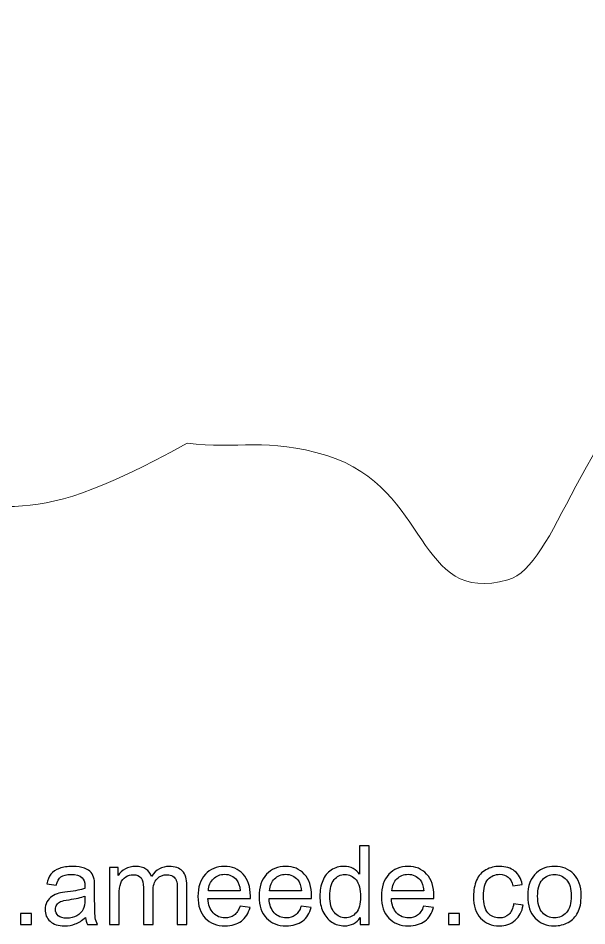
# Model space of a CAD drawing. Header units: millimetres. Extents: x -870 to 610, y 34 to 322.
# Drawn here: x -79.1 to -35.3, y 41.7 to 111.7 of the extents above; entities that cross this region are included whole.
import ezdxf

# ---------------------------------------------------------------- set-up
doc = ezdxf.new("R2010")
doc.units = ezdxf.units.MM
doc.header["$MEASUREMENT"] = 0
doc.layers.add('Layer 1', color=7, linetype='Continuous')

msp = doc.modelspace()

# ---------------------------------------------------------------- linework, layer by layer
at = {"layer": 'Layer 1', "lineweight": 18}
msp.add_open_spline([(-61.4583, 140.3243), (-62.143, 130.0218), (-67.5645, 122.997), (-67.3692, 113.5247), (-67.3692, 113.5247), (-68.2073, 117.8319), (-68.9892, 121.888), (-69.8006, 126.4278), (-69.8006, 126.4278), (-70.3018, 129.2324), (-70.4464, 131.5609), (-69.5501, 134.3017), (-69.5501, 134.3017), (-66.2616, 144.359), (-67.2655, 140.6717), (-71.7917, 144.1146), (-71.7917, 144.1146), (-77.2199, 148.2432), (-74.4601, 153.2347), (-74.0614, 159.0283), (-74.0614, 159.0283), (-73.6944, 164.3653), (-76.9117, 171.2789), (-77.229, 180.9115), (-77.229, 180.9115), (-77.6488, 193.6667), (-74.965, 197.454), (-73.2, 207.4215), (-73.2, 207.4215), (-73.0204, 208.4352), (-72.9897, 209.2928), (-72.8416, 210.0051), (-72.8416, 210.0051), (-72.8416, 210.0051), (-72.8416, 210.0053), (-72.8416, 210.0053), (-72.8416, 210.0053), (-72.8416, 210.0053), (-72.153, 220.0835), (-72.153, 220.0835), (-72.153, 220.0835), (-72.153, 220.0835), (-73.9793, 229.7712), (-73.9793, 229.7712), (-73.9793, 229.7712), (-73.9793, 229.7712), (-77.3443, 243.3522), (-77.3443, 243.3522), (-77.3443, 243.3522), (-77.3443, 243.3522), (-78.8558, 249.0034), (-78.8558, 249.0034), (-78.8558, 249.0034), (-78.8558, 249.0034), (-82.1654, 260.8102), (-82.1654, 260.8102), (-82.1654, 260.8102), (-82.1654, 260.8102), (-85.4457, 270.5513), (-85.4457, 270.5513), (-85.4457, 270.5513), (-85.4457, 270.5513), (-86.582, 274.0215), (-86.582, 274.0215), (-86.582, 274.0215), (-86.582, 274.0215), (-89.5018, 282.2442), (-89.5018, 282.2442), (-89.5018, 282.2442), (-89.5377, 282.2444), (-89.5733, 282.245), (-89.6085, 282.2459), (-89.6085, 282.2459), (-89.6085, 282.2459), (-90.1014, 283.9327), (-90.1014, 283.9327), (-90.1014, 283.9327), (-90.1014, 283.9327), (-93.7294, 292.6255), (-93.7294, 292.6255), (-93.7294, 292.6255), (-93.7294, 292.6255), (-96.8231, 299.4259), (-96.8231, 299.4259), (-96.8231, 299.4259), (-96.8231, 299.4259), (-102.3673, 308.6872), (-102.3673, 308.6872), (-102.3673, 308.6872), (-107.5366, 314.8667), (-102.4277, 318.1924), (-114.7419, 317.5729), (-114.7419, 317.5729), (-119.1629, 317.3505), (-123.3097, 316.8835), (-127.0643, 315.6869), (-127.0643, 315.6869), (-135.6741, 312.9428), (-139.169, 309.5699), (-143.714, 304.1025), (-143.714, 304.1025), (-147.9106, 299.0542), (-151.6037, 292.6966), (-153.9396, 285.7551), (-153.9396, 285.7551), (-155.2429, 281.8825), (-155.2458, 277.6894), (-155.5474, 273.3557), (-155.5474, 273.3557), (-155.5474, 273.3557), (-159.1261, 248.5431), (-159.1261, 248.5431), (-159.1261, 248.5431), (-159.9011, 244.1717), (-161.2298, 241.0493), (-162.127, 237.17), (-162.127, 237.17), (-163.4406, 231.4902), (-158.5768, 231.6859), (-160.8392, 225.9524), (-160.8392, 225.9524), (-162.6588, 221.3413), (-163.8048, 220.8725), (-162.3938, 214.8218), (-162.3938, 214.8218), (-160.088, 204.933), (-157.4682, 204.3198), (-161.6944, 191.1467), (-161.6944, 191.1467), (-164.5792, 182.1541), (-172.2431, 153.6577), (-170.199, 143.7667), (-170.199, 143.7667), (-169.0241, 138.0817), (-166.6332, 138.8823), (-164.3264, 135.5622), (-164.3264, 135.5622), (-160.5499, 130.1265), (-167.6326, 121.0831), (-160.3235, 112.0447), (-160.3235, 112.0447), (-157.7285, 108.8358), (-156.5433, 107.6488), (-155.2152, 102.742), (-155.2152, 102.742), (-150.9445, 86.9606), (-149.3764, 87.8537), (-136.1429, 79.4165), (-136.1429, 79.4165), (-132.4956, 77.0914), (-130.8418, 76.4356), (-126.3965, 74.716), (-126.3965, 74.716), (-122.8155, 73.3306), (-120.4173, 71.2866), (-117.5871, 69.3721), (-117.5871, 69.3721), (-111.5416, 65.283), (-111.0962, 69.2922), (-105.9227, 68.4773), (-105.9227, 68.4773), (-102.5119, 67.9403), (-99.7975, 63.5548), (-96.3893, 63.6483), (-96.3893, 63.6483), (-90.6464, 63.8064), (-92.8878, 72.2257), (-92.6495, 73.7663), (-92.6495, 73.7663), (-78.6971, 75.3249), (-79.9601, 71.2585), (-66.0643, 78.9154), (-66.0643, 78.9154), (-62.1544, 78.4079), (-59.9438, 79.412), (-55.2989, 77.9645), (-55.2989, 77.9645), (-47.2473, 75.4553), (-48.5106, 66.3716), (-41.3608, 68.4052), (-41.3608, 68.4052), (-37.558, 69.4869), (-36.1554, 79.7507), (-26.4586, 88.8055), (-26.4586, 88.8055), (-22.4184, 92.5785), (-19.5459, 97.2582), (-15.5246, 101.1581), (-15.5246, 101.1581), (-10.9385, 105.6058), (-7.1875, 106.2869), (-4.1575, 113.4286), (-4.1575, 113.4286), (-2.8532, 116.5026), (-1.7907, 118.6093), (-0.1652, 121.4457), (-0.1652, 121.4457), (1.5442, 124.4288), (2.7689, 125.9482), (4.2257, 128.7177), (4.2257, 128.7177), (10.012, 139.7196), (13.0394, 153.096), (9.3745, 166.6686), (9.3745, 166.6686), (7.6881, 172.9146), (5.5127, 178.6499), (4.4439, 185.3142), (4.4439, 185.3142), (1.3919, 204.3396), (5.6807, 232.4546), (6.4408, 252.1994), (6.4408, 252.1994), (6.7266, 259.6258), (7.44, 266.7783), (7.9696, 274.0591), (7.9696, 274.0591), (8.6266, 283.0962), (10.2006, 288.0336), (4.4628, 293.3622), (4.4628, 293.3622), (2.655, 294.9838), (-6.8065, 302.4276), (-8.5356, 303.0349), (-8.5356, 303.0349), (-9.5815, 303.4021), (-11.9697, 303.851), (-13.297, 304.22), (-13.297, 304.22), (-14.602, 300.5599), (-18.1528, 290.3489), (-18.0876, 287.0578), (-18.0876, 287.0578), (-18.035, 284.3907), (-18.3813, 280.4444), (-18.4591, 277.6022), (-18.4591, 277.6022), (-18.8544, 263.1876), (-19.2465, 258.2553), (-24.2889, 244.5826), (-24.2889, 244.5826), (-26.0731, 239.7442), (-27.6464, 236.9771), (-28.9607, 231.6226), (-28.9607, 231.6226), (-29.8251, 228.1012), (-31.5991, 223.8457), (-32.6734, 220.0285), (-32.6734, 220.0285), (-33.3292, 217.6975), (-35.9242, 213.5876), (-37.1377, 211.1454), (-37.1377, 211.1454), (-39.1171, 207.162), (-43.8097, 200.4853), (-44.8028, 196.981), (-44.8028, 196.981), (-44.7391, 196.9085), (-52.9458, 176.4169), (-53.4554, 174.9798), (-53.4554, 174.9798), (-57.4859, 163.6133), (-60.5171, 152.3919), (-61.4583, 140.3243)], degree=3, knots=[0, 0, 0, 0, 0.0149254, 0.0149254, 0.0149254, 0.0149254, 0.0298507, 0.0298507, 0.0298507, 0.0298507, 0.0447761, 0.0447761, 0.0447761, 0.0447761, 0.0597015, 0.0597015, 0.0597015, 0.0597015, 0.0746269, 0.0746269, 0.0746269, 0.0746269, 0.0895522, 0.0895522, 0.0895522, 0.0895522, 0.1044776, 0.1044776, 0.1044776, 0.1044776, 0.119403, 0.119403, 0.119403, 0.119403, 0.1343284, 0.1343284, 0.1343284, 0.1343284, 0.1492537, 0.1492537, 0.1492537, 0.1492537, 0.1641791, 0.1641791, 0.1641791, 0.1641791, 0.1791045, 0.1791045, 0.1791045, 0.1791045, 0.1940299, 0.1940299, 0.1940299, 0.1940299, 0.2089552, 0.2089552, 0.2089552, 0.2089552, 0.2238806, 0.2238806, 0.2238806, 0.2238806, 0.238806, 0.238806, 0.238806, 0.238806, 0.2537313, 0.2537313, 0.2537313, 0.2537313, 0.2686567, 0.2686567, 0.2686567, 0.2686567, 0.2835821, 0.2835821, 0.2835821, 0.2835821, 0.2985075, 0.2985075, 0.2985075, 0.2985075, 0.3134328, 0.3134328, 0.3134328, 0.3134328, 0.3283582, 0.3283582, 0.3283582, 0.3283582, 0.3432836, 0.3432836, 0.3432836, 0.3432836, 0.358209, 0.358209, 0.358209, 0.358209, 0.3731343, 0.3731343, 0.3731343, 0.3731343, 0.3880597, 0.3880597, 0.3880597, 0.3880597, 0.4029851, 0.4029851, 0.4029851, 0.4029851, 0.4179104, 0.4179104, 0.4179104, 0.4179104, 0.4328358, 0.4328358, 0.4328358, 0.4328358, 0.4477612, 0.4477612, 0.4477612, 0.4477612, 0.4626866, 0.4626866, 0.4626866, 0.4626866, 0.4776119, 0.4776119, 0.4776119, 0.4776119, 0.4925373, 0.4925373, 0.4925373, 0.4925373, 0.5074627, 0.5074627, 0.5074627, 0.5074627, 0.5223881, 0.5223881, 0.5223881, 0.5223881, 0.5373134, 0.5373134, 0.5373134, 0.5373134, 0.5522388, 0.5522388, 0.5522388, 0.5522388, 0.5671642, 0.5671642, 0.5671642, 0.5671642, 0.5820896, 0.5820896, 0.5820896, 0.5820896, 0.5970149, 0.5970149, 0.5970149, 0.5970149, 0.6119403, 0.6119403, 0.6119403, 0.6119403, 0.6268657, 0.6268657, 0.6268657, 0.6268657, 0.641791, 0.641791, 0.641791, 0.641791, 0.6567164, 0.6567164, 0.6567164, 0.6567164, 0.6716418, 0.6716418, 0.6716418, 0.6716418, 0.6865672, 0.6865672, 0.6865672, 0.6865672, 0.7014925, 0.7014925, 0.7014925, 0.7014925, 0.7164179, 0.7164179, 0.7164179, 0.7164179, 0.7313433, 0.7313433, 0.7313433, 0.7313433, 0.7462687, 0.7462687, 0.7462687, 0.7462687, 0.761194, 0.761194, 0.761194, 0.761194, 0.7761194, 0.7761194, 0.7761194, 0.7761194, 0.7910448, 0.7910448, 0.7910448, 0.7910448, 0.8059701, 0.8059701, 0.8059701, 0.8059701, 0.8208955, 0.8208955, 0.8208955, 0.8208955, 0.8358209, 0.8358209, 0.8358209, 0.8358209, 0.8507463, 0.8507463, 0.8507463, 0.8507463, 0.8656716, 0.8656716, 0.8656716, 0.8656716, 0.880597, 0.880597, 0.880597, 0.880597, 0.8955224, 0.8955224, 0.8955224, 0.8955224, 0.9104478, 0.9104478, 0.9104478, 0.9104478, 0.9253731, 0.9253731, 0.9253731, 0.9253731, 0.9402985, 0.9402985, 0.9402985, 0.9402985, 0.9552239, 0.9552239, 0.9552239, 0.9552239, 0.9701493, 0.9701493, 0.9701493, 0.9701493, 1, 1, 1, 1], dxfattribs=at)
at = {"layer": 'Layer 1', "color": 7}
for points, knots in [([(-52.7247, 41.8337), (-52.7247, 41.8337), (-52.7247, 42.3911), (-52.7247, 42.3911), (-52.7247, 42.3911), (-53.0026, 41.9579), (-53.4119, 41.7406), (-53.9523, 41.7406), (-53.9523, 41.7406), (-54.3023, 41.7406), (-54.624, 41.8365), (-54.9161, 42.0298), (-54.9161, 42.0298), (-55.2096, 42.2218), (-55.4368, 42.4913), (-55.5991, 42.8356), (-55.5991, 42.8356), (-55.76, 43.1813), (-55.8404, 43.5778), (-55.8404, 44.0266), (-55.8404, 44.0266), (-55.8404, 44.464), (-55.767, 44.8605), (-55.6217, 45.2176), (-55.6217, 45.2176), (-55.4749, 45.5732), (-55.2562, 45.8469), (-54.9641, 46.036), (-54.9641, 46.036), (-54.6734, 46.2265), (-54.346, 46.3211), (-53.9862, 46.3211), (-53.9862, 46.3211), (-53.7209, 46.3211), (-53.4852, 46.2646), (-53.2792, 46.1531), (-53.2792, 46.1531), (-53.0732, 46.0416), (-52.9053, 45.8949), (-52.7755, 45.7157), (-52.7755, 45.7157), (-52.7755, 45.7157), (-52.7755, 47.8959), (-52.7755, 47.8959), (-52.7755, 47.8959), (-52.7755, 47.8959), (-52.0304, 47.8959), (-52.0304, 47.8959), (-52.0304, 47.8959), (-52.0304, 47.8959), (-52.0304, 41.8337), (-52.0304, 41.8337), (-52.0304, 41.8337), (-52.0304, 41.8337), (-52.7247, 41.8337), (-52.7247, 41.8337)], [0, 0, 0, 0, 0.0666667, 0.0666667, 0.0666667, 0.0666667, 0.1333333, 0.1333333, 0.1333333, 0.1333333, 0.2, 0.2, 0.2, 0.2, 0.2666667, 0.2666667, 0.2666667, 0.2666667, 0.3333333, 0.3333333, 0.3333333, 0.3333333, 0.4, 0.4, 0.4, 0.4, 0.4666667, 0.4666667, 0.4666667, 0.4666667, 0.5333333, 0.5333333, 0.5333333, 0.5333333, 0.6, 0.6, 0.6, 0.6, 0.6666667, 0.6666667, 0.6666667, 0.6666667, 0.7333333, 0.7333333, 0.7333333, 0.7333333, 0.8, 0.8, 0.8, 0.8, 0.8666667, 0.8666667, 0.8666667, 0.8666667, 1, 1, 1, 1]), ([(-73.8703, 42.384), (-74.1469, 42.1484), (-74.4136, 41.9833), (-74.669, 41.8859), (-74.669, 41.8859), (-74.9244, 41.7885), (-75.1981, 41.7406), (-75.4917, 41.7406), (-75.4917, 41.7406), (-75.9743, 41.7406), (-76.3454, 41.8577), (-76.605, 42.0933), (-76.605, 42.0933), (-76.8647, 42.3276), (-76.9945, 42.6282), (-76.9945, 42.9936), (-76.9945, 42.9936), (-76.9945, 43.2081), (-76.9451, 43.4043), (-76.8477, 43.5821), (-76.8477, 43.5821), (-76.749, 43.7599), (-76.6206, 43.901), (-76.4625, 44.0082), (-76.4625, 44.0082), (-76.3031, 44.1155), (-76.1253, 44.1973), (-75.9263, 44.2524), (-75.9263, 44.2524), (-75.7795, 44.2905), (-75.558, 44.3271), (-75.2631, 44.3638), (-75.2631, 44.3638), (-74.6619, 44.4344), (-74.2174, 44.5205), (-73.9338, 44.6192), (-73.9338, 44.6192), (-73.931, 44.7208), (-73.9296, 44.7858), (-73.9296, 44.8126), (-73.9296, 44.8126), (-73.9296, 45.1145), (-74.0001, 45.3276), (-74.1412, 45.4518), (-74.1412, 45.4518), (-74.3317, 45.6197), (-74.6154, 45.703), (-74.9907, 45.703), (-74.9907, 45.703), (-75.3421, 45.703), (-75.6017, 45.6409), (-75.7682, 45.5181), (-75.7682, 45.5181), (-75.9362, 45.3954), (-76.0589, 45.178), (-76.1394, 44.8648), (-76.1394, 44.8648), (-76.1394, 44.8648), (-76.8675, 44.9664), (-76.8675, 44.9664), (-76.8675, 44.9664), (-76.8012, 45.2782), (-76.6925, 45.5308), (-76.5401, 45.7227), (-76.5401, 45.7227), (-76.3877, 45.9146), (-76.1676, 46.0614), (-75.8797, 46.1658), (-75.8797, 46.1658), (-75.5933, 46.2688), (-75.2588, 46.3211), (-74.8806, 46.3211), (-74.8806, 46.3211), (-74.5053, 46.3211), (-74.1991, 46.2773), (-73.9634, 46.1884), (-73.9634, 46.1884), (-73.7292, 46.0995), (-73.5556, 45.9894), (-73.4455, 45.8554), (-73.4455, 45.8554), (-73.3355, 45.7213), (-73.2579, 45.552), (-73.2127, 45.3474), (-73.2127, 45.3474), (-73.1887, 45.2204), (-73.176, 44.9918), (-73.176, 44.663), (-73.176, 44.663), (-73.176, 44.663), (-73.176, 43.6752), (-73.176, 43.6752), (-73.176, 43.6752), (-73.176, 42.9852), (-73.1605, 42.5491), (-73.1295, 42.3643), (-73.1295, 42.3643), (-73.0998, 42.1794), (-73.0377, 42.003), (-72.9474, 41.8337), (-72.9474, 41.8337), (-72.9474, 41.8337), (-73.7264, 41.8337), (-73.7264, 41.8337), (-73.7264, 41.8337), (-73.8011, 41.9903), (-73.8491, 42.1738), (-73.8703, 42.384)], [0, 0, 0, 0, 0.0357143, 0.0357143, 0.0357143, 0.0357143, 0.0714286, 0.0714286, 0.0714286, 0.0714286, 0.1071429, 0.1071429, 0.1071429, 0.1071429, 0.1428571, 0.1428571, 0.1428571, 0.1428571, 0.1785714, 0.1785714, 0.1785714, 0.1785714, 0.2142857, 0.2142857, 0.2142857, 0.2142857, 0.25, 0.25, 0.25, 0.25, 0.2857143, 0.2857143, 0.2857143, 0.2857143, 0.3214286, 0.3214286, 0.3214286, 0.3214286, 0.3571429, 0.3571429, 0.3571429, 0.3571429, 0.3928571, 0.3928571, 0.3928571, 0.3928571, 0.4285714, 0.4285714, 0.4285714, 0.4285714, 0.4642857, 0.4642857, 0.4642857, 0.4642857, 0.5, 0.5, 0.5, 0.5, 0.5357143, 0.5357143, 0.5357143, 0.5357143, 0.5714286, 0.5714286, 0.5714286, 0.5714286, 0.6071429, 0.6071429, 0.6071429, 0.6071429, 0.6428571, 0.6428571, 0.6428571, 0.6428571, 0.6785714, 0.6785714, 0.6785714, 0.6785714, 0.7142857, 0.7142857, 0.7142857, 0.7142857, 0.75, 0.75, 0.75, 0.75, 0.7857143, 0.7857143, 0.7857143, 0.7857143, 0.8214286, 0.8214286, 0.8214286, 0.8214286, 0.8571429, 0.8571429, 0.8571429, 0.8571429, 0.8928571, 0.8928571, 0.8928571, 0.8928571, 0.9285714, 0.9285714, 0.9285714, 0.9285714, 1, 1, 1, 1]), ([(-72.0316, 41.8337), (-72.0316, 41.8337), (-72.0316, 46.2279), (-72.0316, 46.2279), (-72.0316, 46.2279), (-72.0316, 46.2279), (-71.3627, 46.2279), (-71.3627, 46.2279), (-71.3627, 46.2279), (-71.3627, 46.2279), (-71.3627, 45.607), (-71.3627, 45.607), (-71.3627, 45.607), (-71.2259, 45.8215), (-71.0424, 45.9951), (-70.8138, 46.1249), (-70.8138, 46.1249), (-70.5852, 46.2561), (-70.3256, 46.3211), (-70.0335, 46.3211), (-70.0335, 46.3211), (-69.7089, 46.3211), (-69.4422, 46.2533), (-69.2348, 46.1193), (-69.2348, 46.1193), (-69.0273, 45.9838), (-68.8806, 45.7961), (-68.7959, 45.5534), (-68.7959, 45.5534), (-68.446, 46.0656), (-67.993, 46.3211), (-67.4342, 46.3211), (-67.4342, 46.3211), (-66.9967, 46.3211), (-66.6595, 46.2011), (-66.4252, 45.9598), (-66.4252, 45.9598), (-66.1896, 45.7185), (-66.071, 45.3474), (-66.071, 44.8464), (-66.071, 44.8464), (-66.071, 44.8464), (-66.071, 41.8337), (-66.071, 41.8337), (-66.071, 41.8337), (-66.071, 41.8337), (-66.8161, 41.8337), (-66.8161, 41.8337), (-66.8161, 41.8337), (-66.8161, 41.8337), (-66.8161, 44.5995), (-66.8161, 44.5995), (-66.8161, 44.5995), (-66.8161, 44.8958), (-66.8415, 45.1103), (-66.8895, 45.2415), (-66.8895, 45.2415), (-66.9375, 45.3728), (-67.025, 45.4772), (-67.1534, 45.5576), (-67.1534, 45.5576), (-67.2804, 45.6381), (-67.4299, 45.6776), (-67.6007, 45.6776), (-67.6007, 45.6776), (-67.9111, 45.6776), (-68.168, 45.5746), (-68.3726, 45.37), (-68.3726, 45.37), (-68.5772, 45.1639), (-68.6788, 44.8351), (-68.6788, 44.3836), (-68.6788, 44.3836), (-68.6788, 44.3836), (-68.6788, 41.8337), (-68.6788, 41.8337), (-68.6788, 41.8337), (-68.6788, 41.8337), (-69.4239, 41.8337), (-69.4239, 41.8337), (-69.4239, 41.8337), (-69.4239, 41.8337), (-69.4239, 44.6856), (-69.4239, 44.6856), (-69.4239, 44.6856), (-69.4239, 45.0158), (-69.4845, 45.2641), (-69.6059, 45.4292), (-69.6059, 45.4292), (-69.7272, 45.5943), (-69.9262, 45.6776), (-70.2014, 45.6776), (-70.2014, 45.6776), (-70.4102, 45.6776), (-70.6035, 45.6225), (-70.7813, 45.5125), (-70.7813, 45.5125), (-70.9591, 45.4024), (-71.0876, 45.2415), (-71.168, 45.0285), (-71.168, 45.0285), (-71.247, 44.8168), (-71.2865, 44.5106), (-71.2865, 44.1112), (-71.2865, 44.1112), (-71.2865, 44.1112), (-71.2865, 41.8337), (-71.2865, 41.8337), (-71.2865, 41.8337), (-71.2865, 41.8337), (-72.0316, 41.8337), (-72.0316, 41.8337)], [0, 0, 0, 0, 0.0344828, 0.0344828, 0.0344828, 0.0344828, 0.0689655, 0.0689655, 0.0689655, 0.0689655, 0.1034483, 0.1034483, 0.1034483, 0.1034483, 0.137931, 0.137931, 0.137931, 0.137931, 0.1724138, 0.1724138, 0.1724138, 0.1724138, 0.2068966, 0.2068966, 0.2068966, 0.2068966, 0.2413793, 0.2413793, 0.2413793, 0.2413793, 0.2758621, 0.2758621, 0.2758621, 0.2758621, 0.3103448, 0.3103448, 0.3103448, 0.3103448, 0.3448276, 0.3448276, 0.3448276, 0.3448276, 0.3793103, 0.3793103, 0.3793103, 0.3793103, 0.4137931, 0.4137931, 0.4137931, 0.4137931, 0.4482759, 0.4482759, 0.4482759, 0.4482759, 0.4827586, 0.4827586, 0.4827586, 0.4827586, 0.5172414, 0.5172414, 0.5172414, 0.5172414, 0.5517241, 0.5517241, 0.5517241, 0.5517241, 0.5862069, 0.5862069, 0.5862069, 0.5862069, 0.6206897, 0.6206897, 0.6206897, 0.6206897, 0.6551724, 0.6551724, 0.6551724, 0.6551724, 0.6896552, 0.6896552, 0.6896552, 0.6896552, 0.7241379, 0.7241379, 0.7241379, 0.7241379, 0.7586207, 0.7586207, 0.7586207, 0.7586207, 0.7931034, 0.7931034, 0.7931034, 0.7931034, 0.8275862, 0.8275862, 0.8275862, 0.8275862, 0.862069, 0.862069, 0.862069, 0.862069, 0.8965517, 0.8965517, 0.8965517, 0.8965517, 0.9310345, 0.9310345, 0.9310345, 0.9310345, 1, 1, 1, 1]), ([(-61.9816, 43.2561), (-61.9816, 43.2561), (-61.2111, 43.1545), (-61.2111, 43.1545), (-61.2111, 43.1545), (-61.3311, 42.7072), (-61.5554, 42.3586), (-61.8828, 42.1117), (-61.8828, 42.1117), (-62.2102, 41.8647), (-62.6279, 41.7406), (-63.1373, 41.7406), (-63.1373, 41.7406), (-63.7779, 41.7406), (-64.2859, 41.9381), (-64.6613, 42.3332), (-64.6613, 42.3332), (-65.0367, 42.7269), (-65.2243, 43.2815), (-65.2243, 43.9941), (-65.2243, 43.9941), (-65.2243, 44.7307), (-65.0352, 45.3036), (-64.6557, 45.71), (-64.6557, 45.71), (-64.2761, 46.1179), (-63.7836, 46.3211), (-63.1782, 46.3211), (-63.1782, 46.3211), (-62.5926, 46.3211), (-62.1142, 46.1221), (-61.7431, 45.7227), (-61.7431, 45.7227), (-61.372, 45.3234), (-61.1857, 44.7618), (-61.1857, 44.0379), (-61.1857, 44.0379), (-61.1857, 43.9941), (-61.1871, 43.9278), (-61.1899, 43.8403), (-61.1899, 43.8403), (-61.1899, 43.8403), (-64.4623, 43.8403), (-64.4623, 43.8403), (-64.4623, 43.8403), (-64.4341, 43.3591), (-64.2986, 42.9894), (-64.0531, 42.734), (-64.0531, 42.734), (-63.809, 42.4786), (-63.5028, 42.3502), (-63.1373, 42.3502), (-63.1373, 42.3502), (-62.8649, 42.3502), (-62.6321, 42.4221), (-62.4402, 42.5661), (-62.4402, 42.5661), (-62.2469, 42.71), (-62.0945, 42.94), (-61.9816, 43.2561)], [0, 0, 0, 0, 0.0625, 0.0625, 0.0625, 0.0625, 0.125, 0.125, 0.125, 0.125, 0.1875, 0.1875, 0.1875, 0.1875, 0.25, 0.25, 0.25, 0.25, 0.3125, 0.3125, 0.3125, 0.3125, 0.375, 0.375, 0.375, 0.375, 0.4375, 0.4375, 0.4375, 0.4375, 0.5, 0.5, 0.5, 0.5, 0.5625, 0.5625, 0.5625, 0.5625, 0.625, 0.625, 0.625, 0.625, 0.6875, 0.6875, 0.6875, 0.6875, 0.75, 0.75, 0.75, 0.75, 0.8125, 0.8125, 0.8125, 0.8125, 0.875, 0.875, 0.875, 0.875, 1, 1, 1, 1]), ([(-57.2727, 43.2561), (-57.2727, 43.2561), (-56.5022, 43.1545), (-56.5022, 43.1545), (-56.5022, 43.1545), (-56.6222, 42.7072), (-56.8465, 42.3586), (-57.1739, 42.1117), (-57.1739, 42.1117), (-57.5013, 41.8647), (-57.919, 41.7406), (-58.4284, 41.7406), (-58.4284, 41.7406), (-59.069, 41.7406), (-59.577, 41.9381), (-59.9524, 42.3332), (-59.9524, 42.3332), (-60.3278, 42.7269), (-60.5154, 43.2815), (-60.5154, 43.9941), (-60.5154, 43.9941), (-60.5154, 44.7307), (-60.3263, 45.3036), (-59.9468, 45.71), (-59.9468, 45.71), (-59.5672, 46.1179), (-59.0747, 46.3211), (-58.4693, 46.3211), (-58.4693, 46.3211), (-57.8837, 46.3211), (-57.4053, 46.1221), (-57.0342, 45.7227), (-57.0342, 45.7227), (-56.6631, 45.3234), (-56.4768, 44.7618), (-56.4768, 44.0379), (-56.4768, 44.0379), (-56.4768, 43.9941), (-56.4782, 43.9278), (-56.481, 43.8403), (-56.481, 43.8403), (-56.481, 43.8403), (-59.7534, 43.8403), (-59.7534, 43.8403), (-59.7534, 43.8403), (-59.7252, 43.3591), (-59.5897, 42.9894), (-59.3442, 42.734), (-59.3442, 42.734), (-59.1001, 42.4786), (-58.7939, 42.3502), (-58.4284, 42.3502), (-58.4284, 42.3502), (-58.156, 42.3502), (-57.9232, 42.4221), (-57.7313, 42.5661), (-57.7313, 42.5661), (-57.538, 42.71), (-57.3856, 42.94), (-57.2727, 43.2561)], [0, 0, 0, 0, 0.0625, 0.0625, 0.0625, 0.0625, 0.125, 0.125, 0.125, 0.125, 0.1875, 0.1875, 0.1875, 0.1875, 0.25, 0.25, 0.25, 0.25, 0.3125, 0.3125, 0.3125, 0.3125, 0.375, 0.375, 0.375, 0.375, 0.4375, 0.4375, 0.4375, 0.4375, 0.5, 0.5, 0.5, 0.5, 0.5625, 0.5625, 0.5625, 0.5625, 0.625, 0.625, 0.625, 0.625, 0.6875, 0.6875, 0.6875, 0.6875, 0.75, 0.75, 0.75, 0.75, 0.8125, 0.8125, 0.8125, 0.8125, 0.875, 0.875, 0.875, 0.875, 1, 1, 1, 1]), ([(-47.8549, 43.2561), (-47.8549, 43.2561), (-47.0844, 43.1545), (-47.0844, 43.1545), (-47.0844, 43.1545), (-47.2044, 42.7072), (-47.4287, 42.3586), (-47.7561, 42.1117), (-47.7561, 42.1117), (-48.0835, 41.8647), (-48.5012, 41.7406), (-49.0106, 41.7406), (-49.0106, 41.7406), (-49.6512, 41.7406), (-50.1592, 41.9381), (-50.5346, 42.3332), (-50.5346, 42.3332), (-50.91, 42.7269), (-51.0976, 43.2815), (-51.0976, 43.9941), (-51.0976, 43.9941), (-51.0976, 44.7307), (-50.9085, 45.3036), (-50.529, 45.71), (-50.529, 45.71), (-50.1494, 46.1179), (-49.6569, 46.3211), (-49.0515, 46.3211), (-49.0515, 46.3211), (-48.4659, 46.3211), (-47.9875, 46.1221), (-47.6164, 45.7227), (-47.6164, 45.7227), (-47.2453, 45.3234), (-47.059, 44.7618), (-47.059, 44.0379), (-47.059, 44.0379), (-47.059, 43.9941), (-47.0604, 43.9278), (-47.0632, 43.8403), (-47.0632, 43.8403), (-47.0632, 43.8403), (-50.3356, 43.8403), (-50.3356, 43.8403), (-50.3356, 43.8403), (-50.3074, 43.3591), (-50.1719, 42.9894), (-49.9264, 42.734), (-49.9264, 42.734), (-49.6823, 42.4786), (-49.3761, 42.3502), (-49.0106, 42.3502), (-49.0106, 42.3502), (-48.7382, 42.3502), (-48.5054, 42.4221), (-48.3135, 42.5661), (-48.3135, 42.5661), (-48.1202, 42.71), (-47.9678, 42.94), (-47.8549, 43.2561)], [0, 0, 0, 0, 0.0625, 0.0625, 0.0625, 0.0625, 0.125, 0.125, 0.125, 0.125, 0.1875, 0.1875, 0.1875, 0.1875, 0.25, 0.25, 0.25, 0.25, 0.3125, 0.3125, 0.3125, 0.3125, 0.375, 0.375, 0.375, 0.375, 0.4375, 0.4375, 0.4375, 0.4375, 0.5, 0.5, 0.5, 0.5, 0.5625, 0.5625, 0.5625, 0.5625, 0.625, 0.625, 0.625, 0.625, 0.6875, 0.6875, 0.6875, 0.6875, 0.75, 0.75, 0.75, 0.75, 0.8125, 0.8125, 0.8125, 0.8125, 0.875, 0.875, 0.875, 0.875, 1, 1, 1, 1]), ([(-40.9207, 43.4424), (-40.9207, 43.4424), (-40.1926, 43.3408), (-40.1926, 43.3408), (-40.1926, 43.3408), (-40.273, 42.8398), (-40.4762, 42.4489), (-40.805, 42.1653), (-40.805, 42.1653), (-41.1338, 41.8817), (-41.5388, 41.7406), (-42.0171, 41.7406), (-42.0171, 41.7406), (-42.6168, 41.7406), (-43.0995, 41.9367), (-43.4635, 42.329), (-43.4635, 42.329), (-43.829, 42.7213), (-44.011, 43.2829), (-44.011, 44.0139), (-44.011, 44.0139), (-44.011, 44.488), (-43.932, 44.9015), (-43.7754, 45.2571), (-43.7754, 45.2571), (-43.6187, 45.6113), (-43.3803, 45.878), (-43.0585, 46.0543), (-43.0585, 46.0543), (-42.7382, 46.2322), (-42.3897, 46.3211), (-42.0115, 46.3211), (-42.0115, 46.3211), (-41.5359, 46.3211), (-41.1451, 46.2011), (-40.8431, 45.9598), (-40.8431, 45.9598), (-40.5397, 45.7185), (-40.345, 45.3756), (-40.2603, 44.9325), (-40.2603, 44.9325), (-40.2603, 44.9325), (-40.98, 44.8224), (-40.98, 44.8224), (-40.98, 44.8224), (-41.0491, 45.1174), (-41.1705, 45.3389), (-41.3468, 45.4885), (-41.3468, 45.4885), (-41.5218, 45.6367), (-41.7335, 45.7114), (-41.9818, 45.7114), (-41.9818, 45.7114), (-42.3572, 45.7114), (-42.662, 45.5774), (-42.8977, 45.3093), (-42.8977, 45.3093), (-43.1319, 45.0398), (-43.249, 44.6164), (-43.249, 44.035), (-43.249, 44.035), (-43.249, 43.4452), (-43.1361, 43.0176), (-42.9104, 42.7509), (-42.9104, 42.7509), (-42.6832, 42.4842), (-42.3882, 42.3502), (-42.0256, 42.3502), (-42.0256, 42.3502), (-41.7321, 42.3502), (-41.488, 42.4391), (-41.2932, 42.6183), (-41.2932, 42.6183), (-41.0971, 42.7961), (-40.9729, 43.0712), (-40.9207, 43.4424)], [0, 0, 0, 0, 0.05, 0.05, 0.05, 0.05, 0.1, 0.1, 0.1, 0.1, 0.15, 0.15, 0.15, 0.15, 0.2, 0.2, 0.2, 0.2, 0.25, 0.25, 0.25, 0.25, 0.3, 0.3, 0.3, 0.3, 0.35, 0.35, 0.35, 0.35, 0.4, 0.4, 0.4, 0.4, 0.45, 0.45, 0.45, 0.45, 0.5, 0.5, 0.5, 0.5, 0.55, 0.55, 0.55, 0.55, 0.6, 0.6, 0.6, 0.6, 0.65, 0.65, 0.65, 0.65, 0.7, 0.7, 0.7, 0.7, 0.75, 0.75, 0.75, 0.75, 0.8, 0.8, 0.8, 0.8, 0.85, 0.85, 0.85, 0.85, 0.9, 0.9, 0.9, 0.9, 1, 1, 1, 1]), ([(-39.8369, 44.0308), (-39.8369, 44.8422), (-39.6111, 45.4433), (-39.1582, 45.8342), (-39.1582, 45.8342), (-38.7814, 46.1588), (-38.3199, 46.3211), (-37.7767, 46.3211), (-37.7767, 46.3211), (-37.1741, 46.3211), (-36.6802, 46.1235), (-36.2964, 45.7284), (-36.2964, 45.7284), (-35.914, 45.3347), (-35.7221, 44.7886), (-35.7221, 44.0929), (-35.7221, 44.0929), (-35.7221, 43.5285), (-35.8067, 43.0854), (-35.9761, 42.7622), (-35.9761, 42.7622), (-36.1454, 42.4391), (-36.3924, 42.1879), (-36.7169, 42.0087), (-36.7169, 42.0087), (-37.0401, 41.8295), (-37.3943, 41.7406), (-37.7767, 41.7406), (-37.7767, 41.7406), (-38.3919, 41.7406), (-38.8886, 41.9367), (-39.2682, 42.3304), (-39.2682, 42.3304), (-39.6478, 42.7241), (-39.8369, 43.2914), (-39.8369, 44.0308)], [0, 0, 0, 0, 0.1, 0.1, 0.1, 0.1, 0.2, 0.2, 0.2, 0.2, 0.3, 0.3, 0.3, 0.3, 0.4, 0.4, 0.4, 0.4, 0.5, 0.5, 0.5, 0.5, 0.6, 0.6, 0.6, 0.6, 0.7, 0.7, 0.7, 0.7, 0.8, 0.8, 0.8, 0.8, 1, 1, 1, 1]), ([(-64.42, 44.4499), (-64.42, 44.4499), (-61.9731, 44.4499), (-61.9731, 44.4499), (-61.9731, 44.4499), (-62.0056, 44.8196), (-62.1001, 45.0962), (-62.2539, 45.2811), (-62.2539, 45.2811), (-62.4896, 45.5675), (-62.7972, 45.7114), (-63.174, 45.7114), (-63.174, 45.7114), (-63.5155, 45.7114), (-63.8019, 45.5971), (-64.0348, 45.3685), (-64.0348, 45.3685), (-64.2662, 45.1399), (-64.3946, 44.8337), (-64.42, 44.4499)], [0, 0, 0, 0, 0.1666667, 0.1666667, 0.1666667, 0.1666667, 0.3333333, 0.3333333, 0.3333333, 0.3333333, 0.5, 0.5, 0.5, 0.5, 0.6666667, 0.6666667, 0.6666667, 0.6666667, 1, 1, 1, 1]), ([(-59.7111, 44.4499), (-59.7111, 44.4499), (-57.2642, 44.4499), (-57.2642, 44.4499), (-57.2642, 44.4499), (-57.2967, 44.8196), (-57.3912, 45.0962), (-57.545, 45.2811), (-57.545, 45.2811), (-57.7807, 45.5675), (-58.0883, 45.7114), (-58.4651, 45.7114), (-58.4651, 45.7114), (-58.8066, 45.7114), (-59.093, 45.5971), (-59.3259, 45.3685), (-59.3259, 45.3685), (-59.5573, 45.1399), (-59.6857, 44.8337), (-59.7111, 44.4499)], [0, 0, 0, 0, 0.1666667, 0.1666667, 0.1666667, 0.1666667, 0.3333333, 0.3333333, 0.3333333, 0.3333333, 0.5, 0.5, 0.5, 0.5, 0.6666667, 0.6666667, 0.6666667, 0.6666667, 1, 1, 1, 1]), ([(-55.0784, 44.0252), (-55.0784, 43.4635), (-54.9599, 43.0444), (-54.7214, 42.7664), (-54.7214, 42.7664), (-54.4843, 42.4885), (-54.2035, 42.3502), (-53.8804, 42.3502), (-53.8804, 42.3502), (-53.5544, 42.3502), (-53.2778, 42.4828), (-53.0492, 42.7481), (-53.0492, 42.7481), (-52.822, 43.0134), (-52.7077, 43.4184), (-52.7077, 43.9631), (-52.7077, 43.9631), (-52.7077, 44.5614), (-52.8234, 45.0017), (-53.0563, 45.2825), (-53.0563, 45.2825), (-53.2877, 45.5633), (-53.5741, 45.703), (-53.9142, 45.703), (-53.9142, 45.703), (-54.2458, 45.703), (-54.5224, 45.5689), (-54.7454, 45.2994), (-54.7454, 45.2994), (-54.9669, 45.0299), (-55.0784, 44.6051), (-55.0784, 44.0252)], [0, 0, 0, 0, 0.1111111, 0.1111111, 0.1111111, 0.1111111, 0.2222222, 0.2222222, 0.2222222, 0.2222222, 0.3333333, 0.3333333, 0.3333333, 0.3333333, 0.4444444, 0.4444444, 0.4444444, 0.4444444, 0.5555556, 0.5555556, 0.5555556, 0.5555556, 0.6666667, 0.6666667, 0.6666667, 0.6666667, 0.7777778, 0.7777778, 0.7777778, 0.7777778, 1, 1, 1, 1]), ([(-50.2933, 44.4499), (-50.2933, 44.4499), (-47.8464, 44.4499), (-47.8464, 44.4499), (-47.8464, 44.4499), (-47.8789, 44.8196), (-47.9734, 45.0962), (-48.1272, 45.2811), (-48.1272, 45.2811), (-48.3629, 45.5675), (-48.6705, 45.7114), (-49.0473, 45.7114), (-49.0473, 45.7114), (-49.3888, 45.7114), (-49.6752, 45.5971), (-49.9081, 45.3685), (-49.9081, 45.3685), (-50.1395, 45.1399), (-50.2679, 44.8337), (-50.2933, 44.4499)], [0, 0, 0, 0, 0.1666667, 0.1666667, 0.1666667, 0.1666667, 0.3333333, 0.3333333, 0.3333333, 0.3333333, 0.5, 0.5, 0.5, 0.5, 0.6666667, 0.6666667, 0.6666667, 0.6666667, 1, 1, 1, 1]), ([(-39.0749, 44.0294), (-39.0749, 43.4678), (-38.9521, 43.0473), (-38.7066, 42.7693), (-38.7066, 42.7693), (-38.4596, 42.4899), (-38.1506, 42.3502), (-37.7767, 42.3502), (-37.7767, 42.3502), (-37.407, 42.3502), (-37.0993, 42.4899), (-36.8524, 42.7707), (-36.8524, 42.7707), (-36.6069, 43.0515), (-36.4841, 43.4791), (-36.4841, 44.0534), (-36.4841, 44.0534), (-36.4841, 44.5953), (-36.6083, 45.0059), (-36.8552, 45.2839), (-36.8552, 45.2839), (-37.1022, 45.5633), (-37.4098, 45.703), (-37.7767, 45.703), (-37.7767, 45.703), (-38.1506, 45.703), (-38.4596, 45.5647), (-38.7066, 45.2867), (-38.7066, 45.2867), (-38.9521, 45.0087), (-39.0749, 44.5896), (-39.0749, 44.0294)], [0, 0, 0, 0, 0.1111111, 0.1111111, 0.1111111, 0.1111111, 0.2222222, 0.2222222, 0.2222222, 0.2222222, 0.3333333, 0.3333333, 0.3333333, 0.3333333, 0.4444444, 0.4444444, 0.4444444, 0.4444444, 0.5555556, 0.5555556, 0.5555556, 0.5555556, 0.6666667, 0.6666667, 0.6666667, 0.6666667, 0.7777778, 0.7777778, 0.7777778, 0.7777778, 1, 1, 1, 1]), ([(-73.9296, 44.035), (-74.2005, 43.925), (-74.6069, 43.8318), (-75.1488, 43.7556), (-75.1488, 43.7556), (-75.4564, 43.7119), (-75.6737, 43.6625), (-75.8007, 43.6075), (-75.8007, 43.6075), (-75.9277, 43.5524), (-76.0251, 43.472), (-76.0942, 43.3676), (-76.0942, 43.3676), (-76.1634, 43.2618), (-76.1986, 43.1446), (-76.1986, 43.0148), (-76.1986, 43.0148), (-76.1986, 42.8187), (-76.1238, 42.6536), (-75.9729, 42.5223), (-75.9729, 42.5223), (-75.8219, 42.3911), (-75.6017, 42.3248), (-75.3124, 42.3248), (-75.3124, 42.3248), (-75.026, 42.3248), (-74.7706, 42.3869), (-74.5462, 42.5124), (-74.5462, 42.5124), (-74.3233, 42.6366), (-74.1582, 42.8074), (-74.0537, 43.0233), (-74.0537, 43.0233), (-73.9733, 43.1912), (-73.9338, 43.4381), (-73.9338, 43.7641), (-73.9338, 43.7641), (-73.9338, 43.7641), (-73.9296, 44.035), (-73.9296, 44.035)], [0, 0, 0, 0, 0.0909091, 0.0909091, 0.0909091, 0.0909091, 0.1818182, 0.1818182, 0.1818182, 0.1818182, 0.2727273, 0.2727273, 0.2727273, 0.2727273, 0.3636364, 0.3636364, 0.3636364, 0.3636364, 0.4545455, 0.4545455, 0.4545455, 0.4545455, 0.5454545, 0.5454545, 0.5454545, 0.5454545, 0.6363636, 0.6363636, 0.6363636, 0.6363636, 0.7272727, 0.7272727, 0.7272727, 0.7272727, 0.8181818, 0.8181818, 0.8181818, 0.8181818, 1, 1, 1, 1]), ([(-78.8811, 41.8337), (-78.8811, 41.8337), (-78.8811, 42.6804), (-78.8811, 42.6804), (-78.8811, 42.6804), (-78.8811, 42.6804), (-78.0345, 42.6804), (-78.0345, 42.6804), (-78.0345, 42.6804), (-78.0345, 42.6804), (-78.0345, 41.8337), (-78.0345, 41.8337), (-78.0345, 41.8337), (-78.0345, 41.8337), (-78.8811, 41.8337), (-78.8811, 41.8337)], [0, 0, 0, 0, 0.2, 0.2, 0.2, 0.2, 0.4, 0.4, 0.4, 0.4, 0.6, 0.6, 0.6, 0.6, 1, 1, 1, 1]), ([(-45.9315, 41.8337), (-45.9315, 41.8337), (-45.9315, 42.6804), (-45.9315, 42.6804), (-45.9315, 42.6804), (-45.9315, 42.6804), (-45.0849, 42.6804), (-45.0849, 42.6804), (-45.0849, 42.6804), (-45.0849, 42.6804), (-45.0849, 41.8337), (-45.0849, 41.8337), (-45.0849, 41.8337), (-45.0849, 41.8337), (-45.9315, 41.8337), (-45.9315, 41.8337)], [0, 0, 0, 0, 0.2, 0.2, 0.2, 0.2, 0.4, 0.4, 0.4, 0.4, 0.6, 0.6, 0.6, 0.6, 1, 1, 1, 1])]:
    msp.add_open_spline(points, degree=3, knots=knots, dxfattribs=at)

doc.saveas('drawing.dxf')
